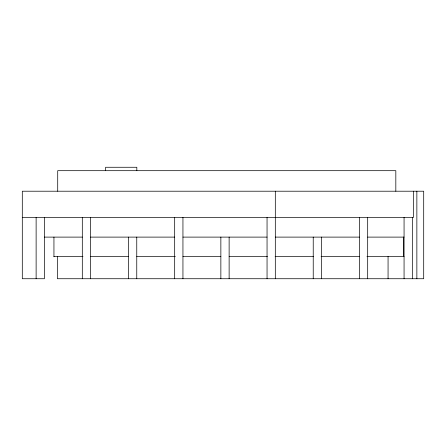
<?xml version="1.0" encoding="UTF-8"?>
<svg xmlns="http://www.w3.org/2000/svg" width="446" height="446" viewBox="0 0 446 446"><rect width="100%" height="100%" fill="white"/><g stroke="black" fill="none" stroke-linecap="round" stroke-linejoin="round"><path stroke-width="0.67" d="M22.3 217.442L413.436 217.442L413.436 191.211M44.394 237.11L82.309 237.11M90.577 237.11L174.676 237.11M182.944 237.11L267.048 237.11M275.316 237.11L359.415 237.11M367.682 237.11L404.065 237.11M53.944 256.5L82.984 256.5M90.577 256.5L128.493 256.5M136.738 256.5L175.362 256.5M182.944 256.5L220.859 256.5M229.127 256.5L267.466 256.5M275.126 256.5L313.415 256.5M321.075 256.5L359.415 256.5M366.952 256.5L404.065 256.5M416.859 191.211L416.859 278.733M412.333 217.442L412.333 278.733M404.065 217.442L404.065 278.733M403.457 237.11L403.457 256.5M395.825 191.211L395.825 170.684L57.712 170.684L57.712 191.211M388.065 256.5L388.065 278.733M367.682 217.442L367.682 278.733M359.415 217.442L359.415 278.733M321.499 237.11L321.499 278.733M313.231 237.11L313.231 278.733M275.316 191.211L275.316 278.733M267.048 217.442L267.048 278.733M229.127 237.11L229.127 278.733M220.859 237.11L220.859 278.733M182.944 217.442L182.944 278.733M174.676 217.442L174.676 278.733M136.827 170.684L136.827 167.267L105.607 167.267L105.607 170.684M136.76 237.11L136.76 278.733M128.493 237.11L128.493 278.733M90.577 217.442L90.577 278.733M82.309 217.442L82.309 278.733M57.367 256.5L57.367 278.733L423.7 278.733L423.7 191.211L22.3 191.211L22.3 278.733L44.394 278.733L44.394 217.442M53.944 237.11L53.944 256.785M36.126 217.442L36.126 278.733"/></g></svg>
